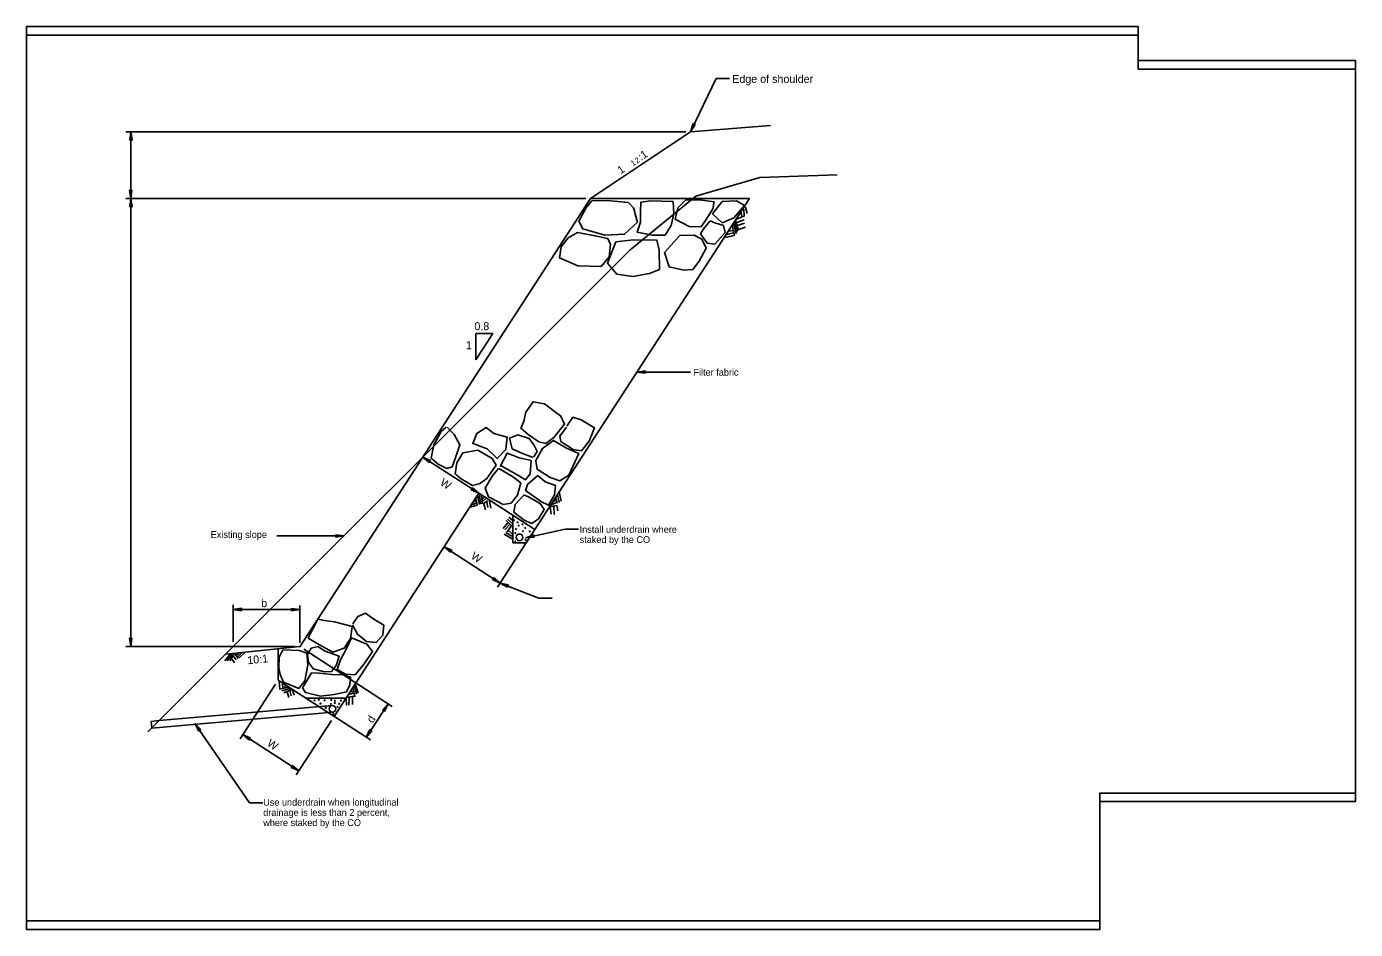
# Model space of a CAD drawing. Extents: x 0 to 390, y 0 to 265.
import ezdxf

# ---------------------------------------------------------------- set-up
doc = ezdxf.new("R2010")
doc.units = 0
doc.layers.add('D_Details', color=7, linetype='Continuous')
doc.layers.add('Default', color=7, linetype='Continuous')

msp = doc.modelspace()

# ---------------------------------------------------------------- linework, layer by layer
at = {"layer": 'D_Details'}
for p, q in [((202.39, 249.74), (194.88, 234.13)), ((206.31, 249.74), (202.39, 249.74)), ((193.48, 234.13), (29.17, 234.13)), ((30.58, 234.13), (30.26, 231.67)), ((30.58, 234.13), (30.58, 214.56)), ((30.96, 231.67), (30.58, 234.13)), ((194.88, 234.13), (165.53, 214.56)), ((195.6, 236.52), (194.88, 234.13)), ((194.88, 234.13), (196.24, 236.22)), ((218.36, 236.01), (194.88, 234.13)), ((195.15, 234.69), (195.76, 236.44)), ((196.08, 236.29), (195.15, 234.69)), ((195.56, 235.57), (195.84, 236.41)), ((196, 236.33), (195.56, 235.57)), ((196.24, 236.22), (195.6, 236.52)), ((30.26, 231.67), (30.96, 231.67)), ((30.44, 231.67), (30.58, 233.51)), ((30.52, 231.67), (30.59, 232.55)), ((30.58, 233.51), (30.79, 231.67)), ((30.59, 232.55), (30.7, 231.67)), ((164.12, 214.56), (29.17, 214.56)), ((164.12, 214.56), (29.17, 214.56)), ((30.89, 217.03), (30.19, 217.03)), ((30.19, 217.03), (30.58, 214.56)), ((30.58, 214.56), (30.26, 212.1)), ((30.58, 215.18), (30.37, 217.03)), ((30.56, 216.15), (30.45, 217.03)), ((30.63, 217.03), (30.56, 216.15)), ((30.58, 214.56), (30.89, 217.03)), ((30.72, 217.03), (30.58, 215.18)), ((30.58, 214.56), (30.58, 83)), ((30.96, 212.1), (30.58, 214.56)), ((165.53, 214.56), (80.18, 82.93)), ((212.17, 214.56), (149.15, 117.36)), ((165.53, 214.56), (212.17, 214.56)), ((30.26, 212.1), (30.96, 212.1)), ((30.44, 212.1), (30.58, 213.95)), ((30.52, 212.1), (30.59, 212.98)), ((30.58, 213.95), (30.79, 212.1)), ((30.59, 212.98), (30.7, 212.1)), ((210.48, 211.42), (210.57, 209.48)), ((210.98, 211.97), (211.45, 210.12)), ((207.43, 207.26), (208.21, 204.17)), ((207.8, 207.77), (208.54, 204.63)), ((208.08, 208.19), (208.95, 205.14)), ((208.35, 208.51), (210.75, 209.43)), ((208.49, 207.54), (210.57, 208.32)), ((208.63, 206.57), (210.75, 207.26)), ((209.88, 209.16), (209.74, 210.54)), ((207.71, 203.66), (204.89, 203.11)), ((207.52, 204.44), (205.49, 203.94)), ((207.29, 205.18), (206.14, 204.91)), ((207.06, 206.69), (207.72, 203.63)), ((208.95, 205.41), (211.03, 206.15)), ((35.61, 57.95), (177.08, 199.42)), ((136.85, 174.87), (131.86, 174.87)), ((131.86, 174.87), (131.86, 167.18)), ((136.85, 174.87), (131.86, 167.18)), ((181.59, 163.99), (179.13, 163.6)), ((179.74, 163.6), (181.59, 163.82)), ((181.59, 163.29), (181.59, 163.99)), ((194.83, 163.6), (179.13, 163.6)), ((179.13, 163.6), (181.59, 163.29)), ((181.59, 163.46), (179.74, 163.6)), ((180.71, 163.62), (181.59, 163.73)), ((181.59, 163.55), (180.71, 163.62)), ((116.3, 138.65), (132.72, 128.01)), ((116.3, 138.65), (118.2, 137.05)), ((118.58, 137.64), (116.3, 138.65)), ((116.31, 138.65), (116.31, 138.65)), ((118.29, 137.19), (116.82, 138.32)), ((116.82, 138.32), (118.48, 137.49)), ((118.34, 137.27), (117.64, 137.81)), ((117.64, 137.81), (118.44, 137.41)), ((118.2, 137.05), (118.58, 137.64)), ((130.83, 129.61), (130.44, 129.02)), ((130.44, 129.02), (132.72, 128.01)), ((132.21, 128.34), (130.54, 129.17)), ((131.38, 128.85), (130.59, 129.25)), ((130.68, 129.39), (131.38, 128.85)), ((130.73, 129.47), (132.21, 128.34)), ((132.72, 128.01), (130.83, 129.61)), ((132.73, 128.01), (90.25, 62.5)), ((131.96, 126.83), (121.79, 111.13)), ((131.96, 125.15), (130.76, 124.6)), ((131.96, 125.75), (131.04, 125.43)), ((131.87, 126.72), (132.29, 124.6)), ((132.33, 127.39), (132.9, 124.71)), ((149.15, 117.36), (132.73, 128.01)), ((132.8, 127.69), (133.35, 124.92)), ((133.53, 127.37), (133.81, 124.92)), ((133.76, 126.4), (134.18, 126.72)), ((133.81, 125.61), (134.65, 126.4)), ((134.09, 125.01), (135.34, 125.84)), ((134.18, 124.92), (134.65, 123.12)), ((135.06, 125.43), (135.34, 123.81)), ((135.89, 125.75), (136.3, 123.63)), ((153.99, 124.65), (155.51, 125.29)), ((154.54, 125.57), (155.42, 125.98)), ((155.37, 126.72), (155.7, 125.15)), ((155.84, 127.65), (156.34, 125.29)), ((156.3, 128.4), (156.87, 125.72)), ((132.29, 124.51), (130.3, 123.91)), ((142.68, 120.03), (141.57, 121.04)), ((142.69, 121.55), (149.15, 117.36)), ((142.69, 121.55), (142.69, 113.45)), ((153.48, 124.04), (155.51, 124.46)), ((153.62, 124.04), (153.99, 121.88)), ((154.73, 124.37), (154.87, 121.83)), ((155.65, 124.46), (155.93, 122.85)), ((141.29, 119.34), (139.91, 117.67)), ((141.8, 118.83), (140.41, 117.26)), ((142.69, 118.13), (140.75, 120.07)), ((142.26, 118.37), (141.02, 116.7)), ((142.77, 118.97), (141.15, 120.44)), ((142.54, 116.15), (141.38, 117.16)), ((158.11, 117.46), (146.53, 114.96)), ((150.23, 119.03), (146.6, 113.45)), ((162.03, 117.46), (158.11, 117.46)), ((93.19, 115.53), (73.43, 115.52)), ((93.19, 115.53), (90.72, 115.84)), ((90.72, 115.84), (90.72, 115.14)), ((90.72, 115.67), (92.57, 115.53)), ((90.72, 115.58), (91.6, 115.51)), ((90.72, 115.14), (93.19, 115.53)), ((92.57, 115.53), (90.72, 115.32)), ((91.6, 115.51), (90.72, 115.4)), ((148.38, 116.18), (138.21, 100.48)), ((142.49, 114.62), (140.18, 116.06)), ((142.4, 115.46), (140.69, 116.47)), ((146.6, 113.45), (142.69, 113.45)), ((148.86, 115.86), (146.53, 114.96)), ((146.53, 114.96), (149.01, 115.17)), ((147.13, 115.09), (148.9, 115.69)), ((148.97, 115.34), (147.13, 115.09)), ((148.08, 115.31), (148.91, 115.6)), ((148.95, 115.43), (148.08, 115.31)), ((149.01, 115.17), (148.86, 115.86)), ((122.55, 112.31), (138.98, 101.67)), ((122.55, 112.31), (124.45, 110.7)), ((124.83, 111.3), (122.55, 112.31)), ((124.55, 110.85), (123.07, 111.98)), ((123.07, 111.98), (124.74, 111.15)), ((124.59, 110.93), (123.89, 111.46)), ((123.89, 111.46), (124.69, 111.07)), ((124.45, 110.7), (124.83, 111.3)), ((137.08, 103.27), (136.7, 102.68)), ((136.7, 102.68), (138.98, 101.67)), ((138.46, 102), (136.79, 102.83)), ((137.64, 102.51), (136.84, 102.9)), ((136.94, 103.05), (137.64, 102.51)), ((136.98, 103.13), (138.46, 102)), ((138.98, 101.67), (137.08, 103.27)), ((150.37, 97.25), (138.98, 101.67)), ((138.98, 101.67), (141.16, 100.48)), ((141.42, 101.14), (138.98, 101.67)), ((141.23, 100.64), (139.55, 101.44)), ((139.55, 101.44), (141.35, 100.97)), ((141.26, 100.73), (140.46, 101.11)), ((140.46, 101.11), (141.32, 100.89)), ((141.16, 100.48), (141.42, 101.14)), ((60.65, 84.4), (60.65, 95.28)), ((63.12, 94.25), (60.65, 93.87)), ((80.18, 93.87), (60.65, 93.87)), ((60.65, 93.87), (63.12, 93.55)), ((61.27, 93.87), (63.12, 94.08)), ((63.12, 93.73), (61.27, 93.87)), ((62.24, 93.89), (63.12, 93.99)), ((63.12, 93.81), (62.24, 93.89)), ((63.12, 93.55), (63.12, 94.25)), ((73.84, 93.87), (66.79, 93.87)), ((80.18, 93.87), (77.71, 94.18)), ((77.71, 94.18), (77.71, 93.48)), ((77.71, 94.01), (79.56, 93.87)), ((77.71, 93.92), (78.59, 93.85)), ((77.71, 93.48), (80.18, 93.87)), ((79.56, 93.87), (77.71, 93.66)), ((78.59, 93.85), (77.71, 93.74)), ((80.18, 84.1), (80.18, 95.04)), ((154.28, 97.25), (150.37, 97.25)), ((78.81, 83), (29.17, 83)), ((30.89, 85.46), (30.19, 85.46)), ((30.19, 85.46), (30.58, 83)), ((30.58, 83.61), (30.37, 85.46)), ((30.56, 84.58), (30.45, 85.46)), ((30.63, 85.46), (30.56, 84.58)), ((30.58, 83), (30.89, 85.46)), ((30.72, 85.46), (30.58, 83.61)), ((80.22, 83), (58.48, 80.82)), ((73.84, 73.15), (73.84, 82.28)), ((80.22, 83), (80.22, 83)), ((81.4, 82.23), (107.28, 65.45)), ((59.92, 80.97), (58.19, 78.84)), ((60.37, 80.82), (58.85, 78.84)), ((61.07, 81.1), (59.68, 78.88)), ((60.1, 79.53), (61.02, 78.28)), ((60.65, 80.26), (61.48, 79.11)), ((61.02, 81.05), (62.13, 79.53)), ((61.62, 80.5), (62.41, 81.1)), ((61.99, 79.99), (63.1, 81.1)), ((62.41, 79.67), (64.07, 81.24)), ((73.07, 71.96), (62.71, 55.99)), ((73.84, 73.15), (90.25, 62.5)), ((74.18, 72.74), (74.32, 70.43)), ((77.01, 71.08), (74.34, 70.51)), ((77.37, 70.71), (74.87, 70.02)), ((75.02, 72.38), (100.9, 55.6)), ((75.15, 72.09), (75.2, 70.8)), ((77.83, 70.39), (75.47, 69.46)), ((75.89, 71.63), (75.84, 70.94)), ((78.06, 70.29), (78.52, 68.72)), ((95.76, 70.99), (96.33, 68.31)), ((96.2, 71.35), (96.8, 69.04)), ((96.53, 71.82), (97.31, 69.46)), ((76.44, 69.69), (76.95, 68.08)), ((77.23, 70.11), (77.64, 68.58)), ((82.08, 67.83), (93.53, 67.83)), ((93.76, 67.94), (93.85, 65.86)), ((96.2, 68.45), (93.9, 68.03)), ((95.97, 69.32), (94.54, 68.91)), ((94.72, 67.94), (94.54, 65.86)), ((95.93, 69.88), (94.96, 69.69)), ((95.65, 68.31), (95.7, 66)), ((36.78, 59.12), (89.86, 63.79)), ((38.96, 61.28), (89.68, 65.73)), ((106.1, 66.22), (99.71, 56.37)), ((106.1, 66.22), (104.49, 64.32)), ((104.49, 64.32), (105.08, 63.94)), ((104.64, 64.22), (105.77, 65.7)), ((104.72, 64.18), (105.25, 64.88)), ((105.25, 64.88), (104.86, 64.08)), ((105.77, 65.7), (104.94, 64.03)), ((105.08, 63.94), (106.1, 66.22)), ((36.61, 61.07), (38.95, 61.28)), ((36.78, 59.12), (36.61, 61.07)), ((65.4, 37.2), (49.39, 60.45)), ((49.39, 60.45), (50.53, 58.24)), ((51.11, 58.64), (49.39, 60.45)), ((50.67, 58.34), (49.74, 59.94)), ((49.74, 59.94), (50.96, 58.54)), ((50.75, 58.39), (50.31, 59.15)), ((50.31, 59.15), (50.89, 58.49)), ((50.53, 58.24), (51.11, 58.64)), ((89.48, 61.32), (79.13, 45.35)), ((100.73, 58.65), (99.71, 56.37)), ((100.05, 56.88), (100.88, 58.55)), ((100.56, 57.71), (100.95, 58.5)), ((101.32, 58.26), (100.73, 58.65)), ((63.48, 57.18), (79.9, 46.53)), ((63.48, 57.18), (65.38, 55.57)), ((65.76, 56.16), (63.48, 57.18)), ((65.47, 55.72), (64, 56.84)), ((64, 56.84), (65.66, 56.01)), ((65.52, 55.79), (64.82, 56.33)), ((64.82, 56.33), (65.62, 55.94)), ((65.38, 55.57), (65.76, 56.16)), ((99.71, 56.37), (101.32, 58.26)), ((101.17, 58.36), (100.05, 56.88)), ((101.1, 58.41), (100.56, 57.71)), ((78, 48.14), (77.62, 47.55)), ((77.62, 47.55), (79.9, 46.53)), ((79.38, 46.87), (77.71, 47.7)), ((78.56, 47.38), (77.76, 47.77)), ((77.86, 47.92), (78.56, 47.38)), ((77.91, 47.99), (79.38, 46.87)), ((79.9, 46.53), (78, 48.14)), ((69.32, 37.2), (65.4, 37.2))]:
    msp.add_line(p, q, dxfattribs=at)
for points in [[(177.08, 199.42), (196.45, 215.27), (215.23, 220.75), (237.93, 221.53)], [(201.79, 213.54), (197.49, 214.11), (193.52, 214.11), (191.14, 211.84), (190.36, 208.44), (194.43, 206.29), (197.94, 206.18), (199.64, 208.67), (201.45, 211.5), (201.79, 213.54)], [(208.36, 213.88), (204.17, 213.66), (201.34, 210.03), (204.17, 207.42), (207.56, 208.9), (210.74, 212.53), (208.36, 213.88)], [(200.64, 208.02), (198.81, 205.72), (197.77, 204.17), (199.78, 201.47), (202.02, 201.13), (205.01, 204.57), (204.49, 206.58), (202.02, 207.44), (200.64, 208.02)], [(195.96, 203.77), (191.76, 203.66), (187.23, 198.67), (188.59, 194.48), (192.9, 193.46), (195.5, 193.69), (197.42, 196.18), (199.47, 199.92), (198.22, 202.64), (195.96, 203.77)], [(144.94, 147.18), (147.2, 145.25), (150.37, 143.1), (152.41, 142.64), (154.79, 144.34), (157.85, 148.31), (156.83, 150.69), (151.96, 154.31), (148.67, 154.88), (146.52, 151.82), (145.96, 149.21), (145.16, 147.18)], [(158.42, 147.4), (156.49, 144.8), (156.83, 143.2), (160.45, 140.83), (162.83, 140.49), (165.1, 143.32), (166.68, 147.18), (162.72, 149.55), (160.34, 150.34), (158.53, 147.74)], [(123.19, 147.4), (121.72, 146.15), (119.57, 142.19), (118.77, 138.34), (120.82, 136.53), (123.3, 135.28), (124.89, 135.73), (126.25, 139.58), (127.16, 142.19), (125.46, 145.25), (123.41, 147.4)], [(130.78, 142.75), (135.19, 141.06), (138.14, 138.23), (140.63, 140.83), (141.08, 144.45), (137.12, 145.58), (134.86, 147.29), (132.14, 145.58), (131.01, 142.64)], [(148.67, 138.56), (145.51, 139.69), (142.56, 141.06), (141.76, 144.23), (144.14, 145.13), (147.54, 144.12), (148.9, 142.19), (149.81, 140.26), (148.9, 138.68)], [(132.81, 130.75), (130.9, 130.29), (127.5, 132.22), (125.79, 133.69), (126.25, 136.98), (128.06, 139.92), (132.48, 140.71), (136.67, 138.23), (137.8, 136.3), (135.08, 132.34), (132.93, 130.75)], [(149.47, 137.55), (149.81, 135.05), (153.66, 132.67), (156.49, 131.66), (159.1, 133.35), (162.04, 139.69), (158.42, 141.29), (154.67, 143.55), (151.39, 141.17), (149.35, 137.43)], [(139.53, 135.96), (144.21, 133.38), (146.43, 131.99), (147.84, 133.74), (148.07, 137.6), (144.56, 138.41), (142.57, 139.24), (141.05, 139.82), (139.06, 136.07), (139.65, 135.96)], [(138.48, 135.26), (136.61, 133.03), (134.63, 129.53), (135.55, 126.96), (139.89, 124.73), (142.22, 125.08), (144.09, 127.42), (145.03, 131.05), (142.57, 132.92), (138.59, 135.26)], [(147.13, 130.81), (146.43, 128.83), (151.1, 125.55), (153.21, 124.51), (154.97, 127.54), (155.2, 130.34), (152.16, 131.4), (150.06, 133.27), (147.13, 130.7)], [(146.08, 127.54), (143.39, 124.73), (143.04, 122.51), (146.08, 120.17), (148.3, 119.12), (150.29, 120.53), (151.92, 123.21), (150.76, 124.97), (147.13, 127.08), (146.08, 127.42)], [(83.96, 88.06), (82.68, 85.49), (85.95, 83.49), (89.93, 81.39), (93.2, 82.57), (95.07, 85.37), (95.54, 88.87), (90.39, 90.28), (87.47, 90.63), (85.49, 91.09), (83.96, 88.06)], [(95.68, 89.43), (97.09, 86.62), (99.78, 84.52), (102.59, 84.17), (104.57, 86.39), (104.81, 89.31), (101.88, 91.06), (99.43, 92.82), (97.21, 91.88), (95.8, 89.66)], [(93.93, 82.41), (92.18, 79.14), (91.12, 76.33), (93.58, 74.92), (96.39, 74.69), (99.08, 77.96), (101.53, 81.59), (99.9, 83.7), (95.34, 85.56), (93.93, 82.41)]]:
    msp.add_lwpolyline(points, dxfattribs=at)
for points in [[(165.9, 213.87), (164.35, 211.98), (162.05, 207.84), (163.26, 205.6), (169.69, 203.82), (175.49, 204.05), (179.34, 207.61), (178.08, 211.75), (176.7, 213.35), (170.32, 213.99)], [(189.79, 213.64), (183.07, 213.82), (180.31, 213.47), (180.14, 210.71), (180.14, 207.61), (179.17, 204.68), (183.64, 203.82), (187.44, 203.82), (189.16, 206.64), (189.96, 210.08)], [(161.71, 204.51), (158.96, 202.96), (156.88, 200.38), (156.37, 197.16), (161.77, 194.75), (168.6, 194.58), (171.01, 197.45), (171.42, 201.07), (170.55, 202.79), (166.36, 203.71)], [(172.91, 201.81), (170.5, 195.55), (173.25, 192.34), (177.96, 191.65), (182.78, 192.51), (185.71, 193.66), (185.66, 199.34), (184.97, 202.33), (178.13, 202.44)], [(75.16, 82.07), (74.16, 79.92), (74.04, 76.81), (74.41, 74.86), (75.37, 72.62), (79.89, 70.75), (81.63, 72.99), (82.58, 77.55), (82.21, 81.08), (79.97, 81.91)], [(85.48, 83.03), (83.49, 82.53), (82.46, 80.66), (82.7, 78.43), (84.07, 76.48), (87.43, 75.6), (89.46, 75.73), (90.83, 77.43), (91.7, 80.17), (87.68, 81.66)], [(83.58, 75.31), (85.86, 75.19), (89.55, 74.86), (93.03, 74.69), (95.06, 74.07), (94.89, 71.75), (93.9, 69.72), (90.29, 68.97), (86.31, 68.51), (81.83, 69.51), (81, 70.88)]]:
    msp.add_lwpolyline(points, close=True, dxfattribs=at)
for centre, radius in [((143.01, 120.09), 0.117), ((143.63, 117.56), 0.117), ((144.1, 119.49), 0.117), ((144.41, 118.53), 0.117), ((145.54, 118.89), 0.117), ((145.68, 116.89), 0.117), ((146.37, 117.83), 0.117), ((143.43, 116.34), 0.117), ((143.43, 113.83), 0.117), ((144.64, 115.08), 0.978), ((146.43, 114.36), 0.117), ((147.67, 116.82), 0.117), ((84.53, 67.24), 0.117), ((85.77, 67.4), 0.117), ((86.23, 66.28), 0.117), ((87.43, 67.24), 0.117), ((89.42, 67.36), 0.117), ((90.5, 67.15), 0.117), ((90.5, 66.49), 0.117), ((91.75, 66.24), 0.117), ((92.29, 67.15), 0.117), ((87.81, 65.04), 0.117), ((89.77, 64.76), 0.978), ((89.34, 66.16), 0.117), ((90.09, 63.25), 0.117), ((91.29, 65.28), 0.117)]:
    msp.add_circle(centre, radius, dxfattribs=at)
at = {"layer": 'Default'}
for points in [[(0, 265), (326.25, 265), (326.25, 255), (390, 255), (390, 37.5), (315, 37.5), (315, 0), (0, 0)], [(0, 262.5), (326.25, 262.5), (326.25, 252.5), (390, 252.5), (390, 40), (315, 40), (315, 2.5), (0, 2.5)]]:
    msp.add_lwpolyline(points, close=True, dxfattribs=at)

# ---------------------------------------------------------------- texts
at = {"layer": 'D_Details'}
for s, height, p in [('Edge of shoulder', 2.348, (207.1, 248.45)), ('0.8', 2.348, (131.43, 175.89)), ('1', 2.35, (128.93, 170.3)), ('Filter fabric', 2, (195.72, 162.54)), ('Existing slope', 2, (54.04, 114.9)), ('Install underdrain where', 2, (162.32, 116.41)), ('staked by the CO', 2, (162.32, 113.41)), ('b', 2.35, (68.85, 94.59)), ('drainage is less than 2 percent,', 2, (69.45, 33.33)), ('Use underdrain when longitudinal', 2, (69.45, 36.33)), ('where staked by the CO', 2, (69.45, 30.33))]:
    msp.add_text(s, height=height, dxfattribs=at).set_placement(p)
for s, height, rotation, p in [('2', 1.64, 33.6901, (179.16, 224.76)), (':1', 2.348, 33.6901, (180.36, 225.56)), ('1  ', 2.348, 33.6901, (174.37, 221.56)), ('1', 1.64, 33.6901, (177.96, 223.96)), ('W', 2.35, 327.0535, (121.15, 130.61)), ('W', 2.35, 327.0535, (130.2, 109.03)), ('10:1', 2.348, 5.7147, (64.9, 77.81)), ('d', 2.35, 57.041, (101.58, 60.37)), ('W', 2.35, 327.041, (70.36, 54.08))]:
    msp.add_text(s, height=height, rotation=rotation, dxfattribs=at).set_placement(p)

doc.saveas('drawing.dxf')
